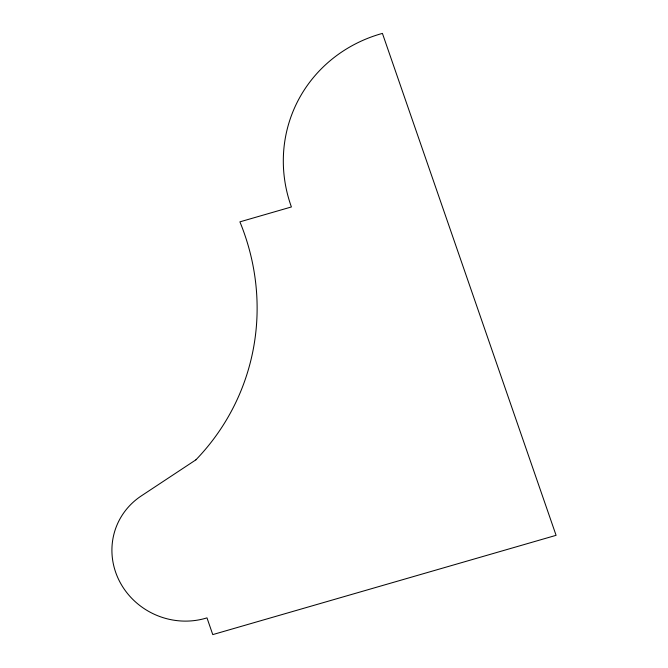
<?xml version="1.0" encoding="UTF-8"?>
<svg xmlns="http://www.w3.org/2000/svg" width="668" height="668" viewBox="0 0 668 668"><rect width="100%" height="100%" fill="white"/><g stroke="black" fill="none" stroke-linecap="round" stroke-linejoin="round"><path stroke-width="1" d="M195.874 459.86L141.29 495.915A71.484 67.827 22.3 0 0 120.14 582.454A71.484 67.827 22.3 0 0 206.98 617.867L212.766 634.6L556.085 535.327L382.422 33.4A144.146 136.781 22.3 0 0 291.407 206.955L239.904 221.851A240.756 228.448 22.3 0 1 195.874 459.86"/></g></svg>
